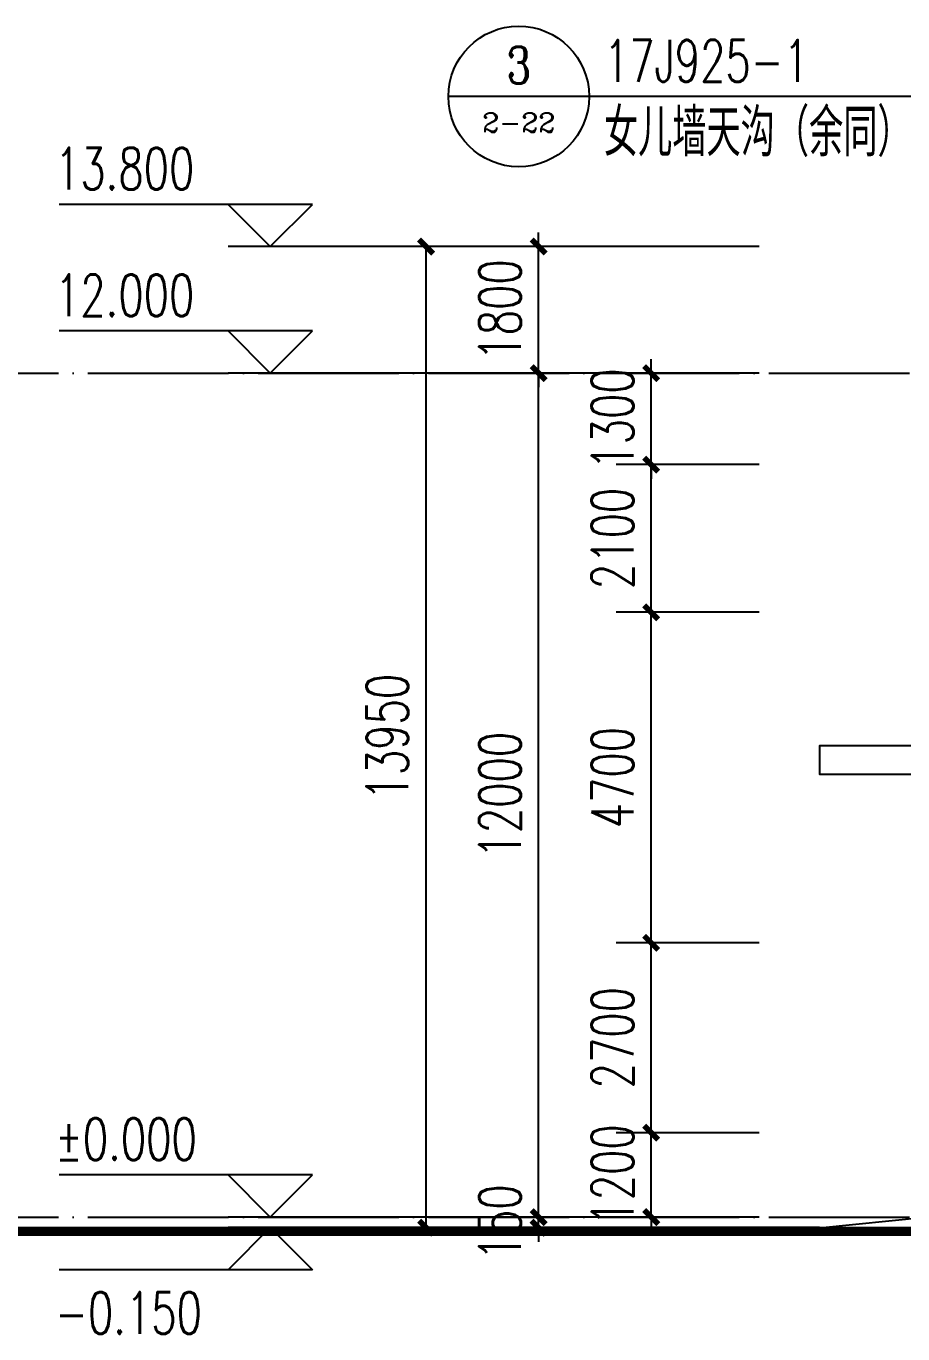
# Model space of a CAD drawing. Extents: x 13276711 to 13543385, y -848943 to -68012.
# Drawn here: x 13405767 to 13418230, y -793839 to -775245 of the extents above; entities that cross this region are included whole.
import ezdxf
from ezdxf.enums import TextEntityAlignment as Align

# ---------------------------------------------------------------- set-up
doc = ezdxf.new("R2010")
doc.units = 0
doc.header["$LTSCALE"] = 1000
doc.header["$MEASUREMENT"] = 0
doc.linetypes.add('DOTE', pattern=[2.42, 2, -0.2, 0.02, -0.2])
for name, color, linetype in [('DIM_IDEN', 3, 'Continuous'), ('DOTE', 1, 'DOTE'), ('PUB_DIM', 3, 'Continuous'), ('PUB_TEXT', 7, 'Continuous'), ('WALL', 9, 'Continuous')]:
    doc.layers.add(name, color=color, linetype=linetype)
doc.styles.add('_TCH_DIM', font='SIMPLEX', dxfattribs={"bigfont": 'GBCBIG'})
doc.styles.add('_TCH_DIM_T3', font='SIMPLEX', dxfattribs={"width": 0.705882, "bigfont": 'GBCBIG'})
doc.styles.add('_TCH_LABEL', font='COMPLEX', dxfattribs={"bigfont": 'GBCBIG'})
doc.dimstyles.new('_TCH_ARCH&&200', dxfattribs={"dimtxt": 595, "dimasz": 200, "dimexe": 500, "dimexo": 600, "dimgap": 252.5, "dimtad": 1, "dimdec": 0, "dimzin": 0, "dimdsep": 46, "dimtxsty": '_TCH_DIM_T3', "dimblk": 'ARCHTICK', "dimcen": 0.09, "dimclrt": 7, "dimazin": 2, "dimtfac": 1, "dimtdec": 0, "dimtix": 1, "dimtmove": 2, "dimatfit": 3, "dimfxl": 0, "dimtolj": 1, "dimtzin": 0, "dimarcsym": 0})

# ---------------------------------------------------------------- blocks, each defined once
blk = doc.blocks.new('_ArchTick')
at = {"color": 0, "linetype": 'ByBlock', "const_width": 0.4}
blk.add_lwpolyline([(-0.5, -0.5), (0.5, 0.5)], dxfattribs=at)
blk = doc.blocks.new('*D135')
at = {"layer": 'Defpoints', "color": 0}
for p in [(13413052, -792179), (13416785, -792179), (13416785, -792329)]:
    blk.add_point(p, dxfattribs=at)
at = {"layer": 'PUB_DIM', "color": 0, "lineweight": -2}
for p, q in [((13413052, -792179), (13413052, -791979)), ((13416185, -792179), (13412552, -792179)), ((13413052, -792329), (13413052, -792179)), ((13416185, -792329), (13412552, -792329)), ((13413052, -792329), (13413052, -792529))]:
    blk.add_line(p, q, dxfattribs=at)
at = {"layer": 'PUB_DIM', "color": 0, "lineweight": -2, "xscale": 200, "yscale": 200, "zscale": 200}
for p, rotation in [((13413052, -792179), 270), ((13413052, -792329), 90)]:
    blk.add_blockref('_ArchTick', p, dxfattribs=dict(at, rotation=rotation))
at = {"layer": 'PUB_DIM', "color": 7, "insert": (13412502, -792254), "char_height": 595, "attachment_point": 5, "rotation": 90, "style": '_TCH_DIM_T3'}
blk.add_mtext('\\A1;150', dxfattribs=at)
blk = doc.blocks.new('*D136')
at = {"layer": 'Defpoints', "color": 0}
for p in [(13413052, -780179), (13416785, -780179), (13416785, -792179)]:
    blk.add_point(p, dxfattribs=at)
at = {"layer": 'PUB_DIM', "color": 0, "lineweight": -2}
for p, q in [((13416185, -780179), (13412552, -780179)), ((13413052, -792179), (13413052, -780179)), ((13416185, -792179), (13412552, -792179))]:
    blk.add_line(p, q, dxfattribs=at)
at = {"layer": 'PUB_DIM', "color": 0, "lineweight": -2, "xscale": 200, "yscale": 200, "zscale": 200}
for p, rotation in [((13413052, -780179), 90), ((13413052, -792179), 270)]:
    blk.add_blockref('_ArchTick', p, dxfattribs=dict(at, rotation=rotation))
at = {"layer": 'PUB_DIM', "color": 7, "insert": (13412502, -786179), "char_height": 595, "attachment_point": 5, "rotation": 90, "style": '_TCH_DIM_T3'}
blk.add_mtext('\\A1;12000', dxfattribs=at)
blk = doc.blocks.new('*D137')
at = {"layer": 'Defpoints', "color": 0}
for p in [(13413052, -778379), (13416785, -778379), (13416785, -780179)]:
    blk.add_point(p, dxfattribs=at)
at = {"layer": 'PUB_DIM', "color": 0, "lineweight": -2}
for p, q in [((13413052, -778379), (13413052, -778179)), ((13416185, -778379), (13412552, -778379)), ((13413052, -780179), (13413052, -778379)), ((13416185, -780179), (13412552, -780179)), ((13413052, -780179), (13413052, -780379))]:
    blk.add_line(p, q, dxfattribs=at)
at = {"layer": 'PUB_DIM', "color": 0, "lineweight": -2, "xscale": 200, "yscale": 200, "zscale": 200}
for p, rotation in [((13413052, -778379), 270), ((13413052, -780179), 90)]:
    blk.add_blockref('_ArchTick', p, dxfattribs=dict(at, rotation=rotation))
at = {"layer": 'PUB_DIM', "color": 7, "insert": (13412502, -779279), "char_height": 595, "attachment_point": 5, "rotation": 90, "style": '_TCH_DIM_T3'}
blk.add_mtext('\\A1;1800', dxfattribs=at)
blk = doc.blocks.new('*D138')
at = {"layer": 'Defpoints', "color": 0}
for p in [(13411452, -778379), (13416785, -778379), (13416785, -792329)]:
    blk.add_point(p, dxfattribs=at)
at = {"layer": 'PUB_DIM', "color": 0, "lineweight": -2}
for p, q in [((13416185, -778379), (13410952, -778379)), ((13411452, -792329), (13411452, -778379)), ((13416185, -792329), (13410952, -792329))]:
    blk.add_line(p, q, dxfattribs=at)
at = {"layer": 'PUB_DIM', "color": 0, "lineweight": -2, "xscale": 200, "yscale": 200, "zscale": 200}
for p, rotation in [((13411452, -778379), 90), ((13411452, -792329), 270)]:
    blk.add_blockref('_ArchTick', p, dxfattribs=dict(at, rotation=rotation))
at = {"layer": 'PUB_DIM', "color": 7, "insert": (13410902, -785354), "char_height": 595, "attachment_point": 5, "rotation": 90, "style": '_TCH_DIM_T3'}
blk.add_mtext('\\A1;13950', dxfattribs=at)
blk = doc.blocks.new('*D791')
at = {"layer": 'Defpoints', "color": 0}
for p in [(13414652, -790979), (13416785, -790979), (13416785, -792179)]:
    blk.add_point(p, dxfattribs=at)
at = {"layer": 'PUB_DIM', "color": 0, "lineweight": -2}
for p, q in [((13414652, -790979), (13414652, -790779)), ((13416185, -790979), (13414152, -790979)), ((13414652, -792179), (13414652, -790979)), ((13416185, -792179), (13414152, -792179)), ((13414652, -792179), (13414652, -792379))]:
    blk.add_line(p, q, dxfattribs=at)
at = {"layer": 'PUB_DIM', "color": 0, "lineweight": -2, "xscale": 200, "yscale": 200, "zscale": 200}
for p, rotation in [((13414652, -790979), 270), ((13414652, -792179), 90)]:
    blk.add_blockref('_ArchTick', p, dxfattribs=dict(at, rotation=rotation))
at = {"layer": 'PUB_DIM', "color": 7, "insert": (13414102, -791579), "char_height": 595, "attachment_point": 5, "rotation": 90, "style": '_TCH_DIM_T3'}
blk.add_mtext('\\A1;1200', dxfattribs=at)
blk = doc.blocks.new('*D792')
at = {"layer": 'Defpoints', "color": 0}
for p in [(13414652, -788279), (13416785, -788279), (13416785, -790979)]:
    blk.add_point(p, dxfattribs=at)
at = {"layer": 'PUB_DIM', "color": 0, "lineweight": -2}
for p, q in [((13416185, -788279), (13414152, -788279)), ((13414652, -790979), (13414652, -788279)), ((13416185, -790979), (13414152, -790979))]:
    blk.add_line(p, q, dxfattribs=at)
at = {"layer": 'PUB_DIM', "color": 0, "lineweight": -2, "xscale": 200, "yscale": 200, "zscale": 200}
for p, rotation in [((13414652, -788279), 90), ((13414652, -790979), 270)]:
    blk.add_blockref('_ArchTick', p, dxfattribs=dict(at, rotation=rotation))
at = {"layer": 'PUB_DIM', "color": 7, "insert": (13414102, -789629), "char_height": 595, "attachment_point": 5, "rotation": 90, "style": '_TCH_DIM_T3'}
blk.add_mtext('\\A1;2700', dxfattribs=at)
blk = doc.blocks.new('*D793')
at = {"layer": 'Defpoints', "color": 0}
for p in [(13414652, -783579), (13416785, -783579), (13416785, -788279)]:
    blk.add_point(p, dxfattribs=at)
at = {"layer": 'PUB_DIM', "color": 0, "lineweight": -2}
for p, q in [((13416185, -783579), (13414152, -783579)), ((13414652, -788279), (13414652, -783579)), ((13416185, -788279), (13414152, -788279))]:
    blk.add_line(p, q, dxfattribs=at)
at = {"layer": 'PUB_DIM', "color": 0, "lineweight": -2, "xscale": 200, "yscale": 200, "zscale": 200}
for p, rotation in [((13414652, -783579), 90), ((13414652, -788279), 270)]:
    blk.add_blockref('_ArchTick', p, dxfattribs=dict(at, rotation=rotation))
at = {"layer": 'PUB_DIM', "color": 7, "insert": (13414102, -785929), "char_height": 595, "attachment_point": 5, "rotation": 90, "style": '_TCH_DIM_T3'}
blk.add_mtext('\\A1;4700', dxfattribs=at)
blk = doc.blocks.new('*D794')
at = {"layer": 'Defpoints', "color": 0}
for p in [(13414652, -781479), (13416785, -781479), (13416785, -783579)]:
    blk.add_point(p, dxfattribs=at)
at = {"layer": 'PUB_DIM', "color": 0, "lineweight": -2}
for p, q in [((13416185, -781479), (13414152, -781479)), ((13414652, -783579), (13414652, -781479)), ((13416185, -783579), (13414152, -783579))]:
    blk.add_line(p, q, dxfattribs=at)
at = {"layer": 'PUB_DIM', "color": 0, "lineweight": -2, "xscale": 200, "yscale": 200, "zscale": 200}
for p, rotation in [((13414652, -781479), 90), ((13414652, -783579), 270)]:
    blk.add_blockref('_ArchTick', p, dxfattribs=dict(at, rotation=rotation))
at = {"layer": 'PUB_DIM', "color": 7, "insert": (13414102, -782529), "char_height": 595, "attachment_point": 5, "rotation": 90, "style": '_TCH_DIM_T3'}
blk.add_mtext('\\A1;2100', dxfattribs=at)
blk = doc.blocks.new('*D795')
at = {"layer": 'Defpoints', "color": 0}
for p in [(13414652, -780179), (13416785, -780179), (13416785, -781479)]:
    blk.add_point(p, dxfattribs=at)
at = {"layer": 'PUB_DIM', "color": 0, "lineweight": -2}
for p, q in [((13414652, -780179), (13414652, -779979)), ((13416185, -780179), (13414152, -780179)), ((13414652, -781479), (13414652, -780179)), ((13416185, -781479), (13414152, -781479)), ((13414652, -781479), (13414652, -781679))]:
    blk.add_line(p, q, dxfattribs=at)
at = {"layer": 'PUB_DIM', "color": 0, "lineweight": -2, "xscale": 200, "yscale": 200, "zscale": 200}
for p, rotation in [((13414652, -780179), 270), ((13414652, -781479), 90)]:
    blk.add_blockref('_ArchTick', p, dxfattribs=dict(at, rotation=rotation))
at = {"layer": 'PUB_DIM', "color": 7, "insert": (13414102, -780829), "char_height": 595, "attachment_point": 5, "rotation": 90, "style": '_TCH_DIM_T3'}
blk.add_mtext('\\A1;1300', dxfattribs=at)

msp = doc.modelspace()

# ---------------------------------------------------------------- linework, layer by layer
at = {"ltscale": 0.5}
msp.add_line((13417044.8, -792329.9), (13418544.8, -792179.9), dxfattribs=at)
msp.add_lwpolyline([(13418544.8, -785479.9), (13417044.8, -785479.9), (13417044.8, -785879.9), (13418544.8, -785879.9)], dxfattribs=at)
at = {"const_width": 100}
msp.add_lwpolyline([(13405486.5, -792378.8), (13418594.8, -792378.8), (13418594.8, -792228.8), (13448784.8, -792228.8)], dxfattribs=at)
for points in [[(13405486.5, -792328.8), (13418544.8, -792328.8), (13418544.8, -792178.8), (13448784.8, -792178.8)], [(13405486.5, -792428.8), (13418644.8, -792428.8), (13418644.8, -792278.8), (13448784.8, -792278.8)]]:
    msp.add_lwpolyline(points)
at = {"layer": 'DIM_IDEN'}
for p, q in [((13413769.7, -776244.6), (13411769.7, -776244.6)), ((13418938.3, -776244.6), (13413769.7, -776244.6))]:
    msp.add_line(p, q, dxfattribs=at)
msp.add_circle((13412769.7, -776244.6), 1000, dxfattribs=at)
at = {"layer": 'DOTE'}
for p, q in [((13375184.8, -780178.8), (13522384.8, -780178.8)), ((13375184.8, -792178.8), (13522384.8, -792178.8))]:
    msp.add_line(p, q, dxfattribs=at)
at = {"layer": 'PUB_DIM'}
for p, q in [((13409836.5, -777778.8), (13406236.5, -777778.8)), ((13409236.5, -778378.8), (13408636.5, -777778.8)), ((13409236.5, -778378.8), (13409836.5, -777778.8)), ((13413051.5, -778378.8), (13408636.5, -778378.8)), ((13409836.5, -779578.8), (13406236.5, -779578.8)), ((13409236.5, -780178.8), (13408636.5, -779578.8)), ((13409236.5, -780178.8), (13409836.5, -779578.8)), ((13413051.5, -780178.8), (13408636.5, -780178.8)), ((13409836.5, -791578.8), (13406236.5, -791578.8)), ((13409236.5, -792178.8), (13408636.5, -791578.8)), ((13409236.5, -792178.8), (13409836.5, -791578.8)), ((13413051.5, -792178.8), (13408636.5, -792178.8)), ((13409236.5, -792328.8), (13408636.5, -792928.8)), ((13413051.5, -792328.8), (13408636.5, -792328.8)), ((13409236.5, -792328.8), (13409836.5, -792928.8)), ((13409836.5, -792928.8), (13406236.5, -792928.8))]:
    msp.add_line(p, q, dxfattribs=at)
at = {"layer": 'WALL'}
msp.add_line((13417044.8, -792328.8), (13415993.6, -792328.8), dxfattribs=at)

# ---------------------------------------------------------------- texts
at = {"layer": 'PUB_TEXT', "style": '_TCH_LABEL'}
for s, height, p, p2 in [('3', 522, (13412595.7, -776059.5), (13412943.7, -776059.5)), ('2-22', 272.78, (13412250.1, -776750), (13413289.2, -776750))]:
    msp.add_text(s, height=height, dxfattribs=at).set_placement(p, p2, align=Align.FIT)
at = {"layer": 'PUB_TEXT', "style": '_TCH_DIM', "width": 0.705882}
for s, p in [('17J925-1', (13413979.7, -776034.6)), ('13.800', (13406176.5, -777568.8)), ('12.000', (13406176.5, -779368.8)), ('%%P0.000', (13406176.5, -791368.8)), ('-0.150', (13406176.5, -793838.8))]:
    msp.add_text(s, height=595, dxfattribs=at).set_placement(p)
at = {"layer": 'PUB_TEXT', "style": '_TCH_DIM'}
msp.add_text('女儿墙天沟（余同）', height=675.18, dxfattribs=at).set_placement((13413979.7, -777095))

# ---------------------------------------------------------------- dimensions: what is measured, and where the dimension line sits
at = {"layer": 'PUB_DIM'}
for p1, p2, distance, text, picture, middle in [((13416784.8, -792328.8), (13416784.8, -778378.8), 5333.3, '13950', '*D138', (13410901.5, -785353.8)), ((13416784.8, -780178.8), (13416784.8, -778378.8), 3733.3, '1800', '*D137', (13412501.5, -779278.8)), ((13416784.8, -781478.8), (13416784.8, -780178.8), 2133.3, '1300', '*D795', (13414101.5, -780828.8)), ((13416784.8, -792178.8), (13416784.8, -780178.8), 3733.3, '12000', '*D136', (13412501.5, -786178.8)), ((13416784.8, -783578.8), (13416784.8, -781478.8), 2133.3, '2100', '*D794', (13414101.5, -782528.8)), ((13416784.8, -788278.8), (13416784.8, -783578.8), 2133.3, '4700', '*D793', (13414101.5, -785928.8)), ((13416784.8, -790978.8), (13416784.8, -788278.8), 2133.3, '2700', '*D792', (13414101.5, -789628.8)), ((13416784.8, -792178.8), (13416784.8, -790978.8), 2133.3, '1200', '*D791', (13414101.5, -791578.8)), ((13416784.8, -792328.8), (13416784.8, -792178.8), 3733.3, '150', '*D135', (13412501.5, -792253.8))]:
    dim = msp.add_aligned_dim(p1=p1, p2=p2, distance=distance, text=text, dimstyle='_TCH_ARCH&&200', dxfattribs=at)
    dim.commit()
    dim.dimension.update_dxf_attribs({"geometry": picture, "text_midpoint": middle})

doc.saveas('drawing.dxf')
